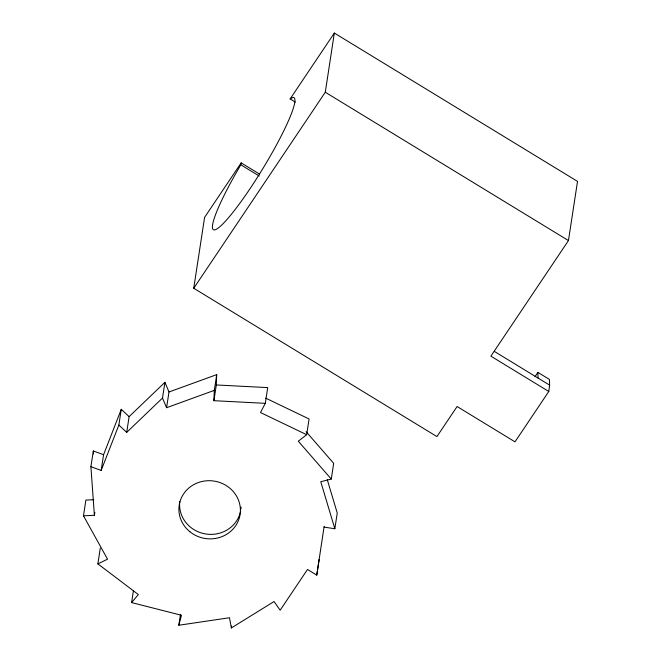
<?xml version="1.0" encoding="UTF-8"?>
<svg xmlns="http://www.w3.org/2000/svg" width="661" height="661" viewBox="0 0 661 661"><rect width="100%" height="100%" fill="white"/><g stroke="black" fill="none" stroke-linecap="round" stroke-linejoin="round"><path stroke-width="0.99" d="M213.908 400.69L216.312 384.958L267.713 387.602L265.309 403.334L213.908 400.69L214.313 390.37L216.717 374.638L168.993 391.981L166.58 407.713L214.313 390.37M216.312 384.958L216.717 374.638M259.649 174.149L241.166 162.87L204.588 217.386L193.739 288.254L436.921 436.591L457.098 406.523L514.993 441.845L548.787 391.486L549.638 385.132L549.423 379.414L537.847 372.35L535.046 376.671M180.47 614.433L178.817 625.248L229.483 617.738L231.358 627.95L274.059 601.535L280.157 610.219L307.497 569.476L316.759 575.128L324.154 526.371M90.904 466.707L93.308 450.976L103.579 454.702L101.166 470.425L90.904 466.707L94.391 515.291L83.484 515.811L85.889 500.08L93.821 499.699M94.391 515.291L94.845 512.341M118.856 425.048L121.26 409.316L129.11 416.645L126.705 432.377L118.856 425.048L101.166 470.425M178.817 625.248L181.478 615.267L131.597 602.584L138.347 594.561L97.878 563.866L100.282 548.143M166.58 407.713L162.507 398.046L164.919 382.314L129.11 416.645M131.597 602.584L133.406 590.785M231.358 627.95L231.664 625.984M193.739 288.254L325.286 92.234L334.342 33.05L577.516 181.395L568.46 240.571L490.892 356.163L548.787 391.486M324.014 527.098L334.838 528.734L320.759 481.72L331.277 479.068L298.293 441.201L306.679 434.707L309.084 418.975L265.672 398.137M331.277 479.068L333.681 463.336L306.084 431.65M316.759 575.128L319.164 559.396M334.838 528.734L337.25 513.002L327.278 479.704M295.376 102.124L290.138 98.919L292.864 97.423A77.345 10.411 -58.6 0 1 266.499 162.523A77.345 10.411 -58.6 0 1 214.47 229.904A77.345 10.411 -58.6 0 1 240.835 164.804L241.166 162.87M103.579 454.702L121.26 409.316M265.309 403.334L260.492 412.538L306.679 434.707M290.138 98.919L334.342 33.05M126.705 432.377L162.507 398.046M97.878 563.866L107.536 559.198L83.484 515.811M325.286 92.234L568.46 240.571M240.835 164.804L259.195 176M494.362 351.412L549.638 385.132M164.919 382.314L168.993 391.981M93.308 450.976L93.532 454.008M537.847 372.35L538.054 378.067M240.43 511.812A30.803 29.051 8.7 0 1 205.447 533.931A30.803 29.051 8.7 0 1 179.767 501.575M241.067 507.111A30.803 29.051 8.7 0 1 240.91 509.011M189.847 531.717A30.803 29.051 8.7 0 0 239.935 515.382A30.803 29.051 8.7 0 0 199.168 482.266A30.803 29.051 8.7 0 0 189.847 531.717"/></g></svg>
